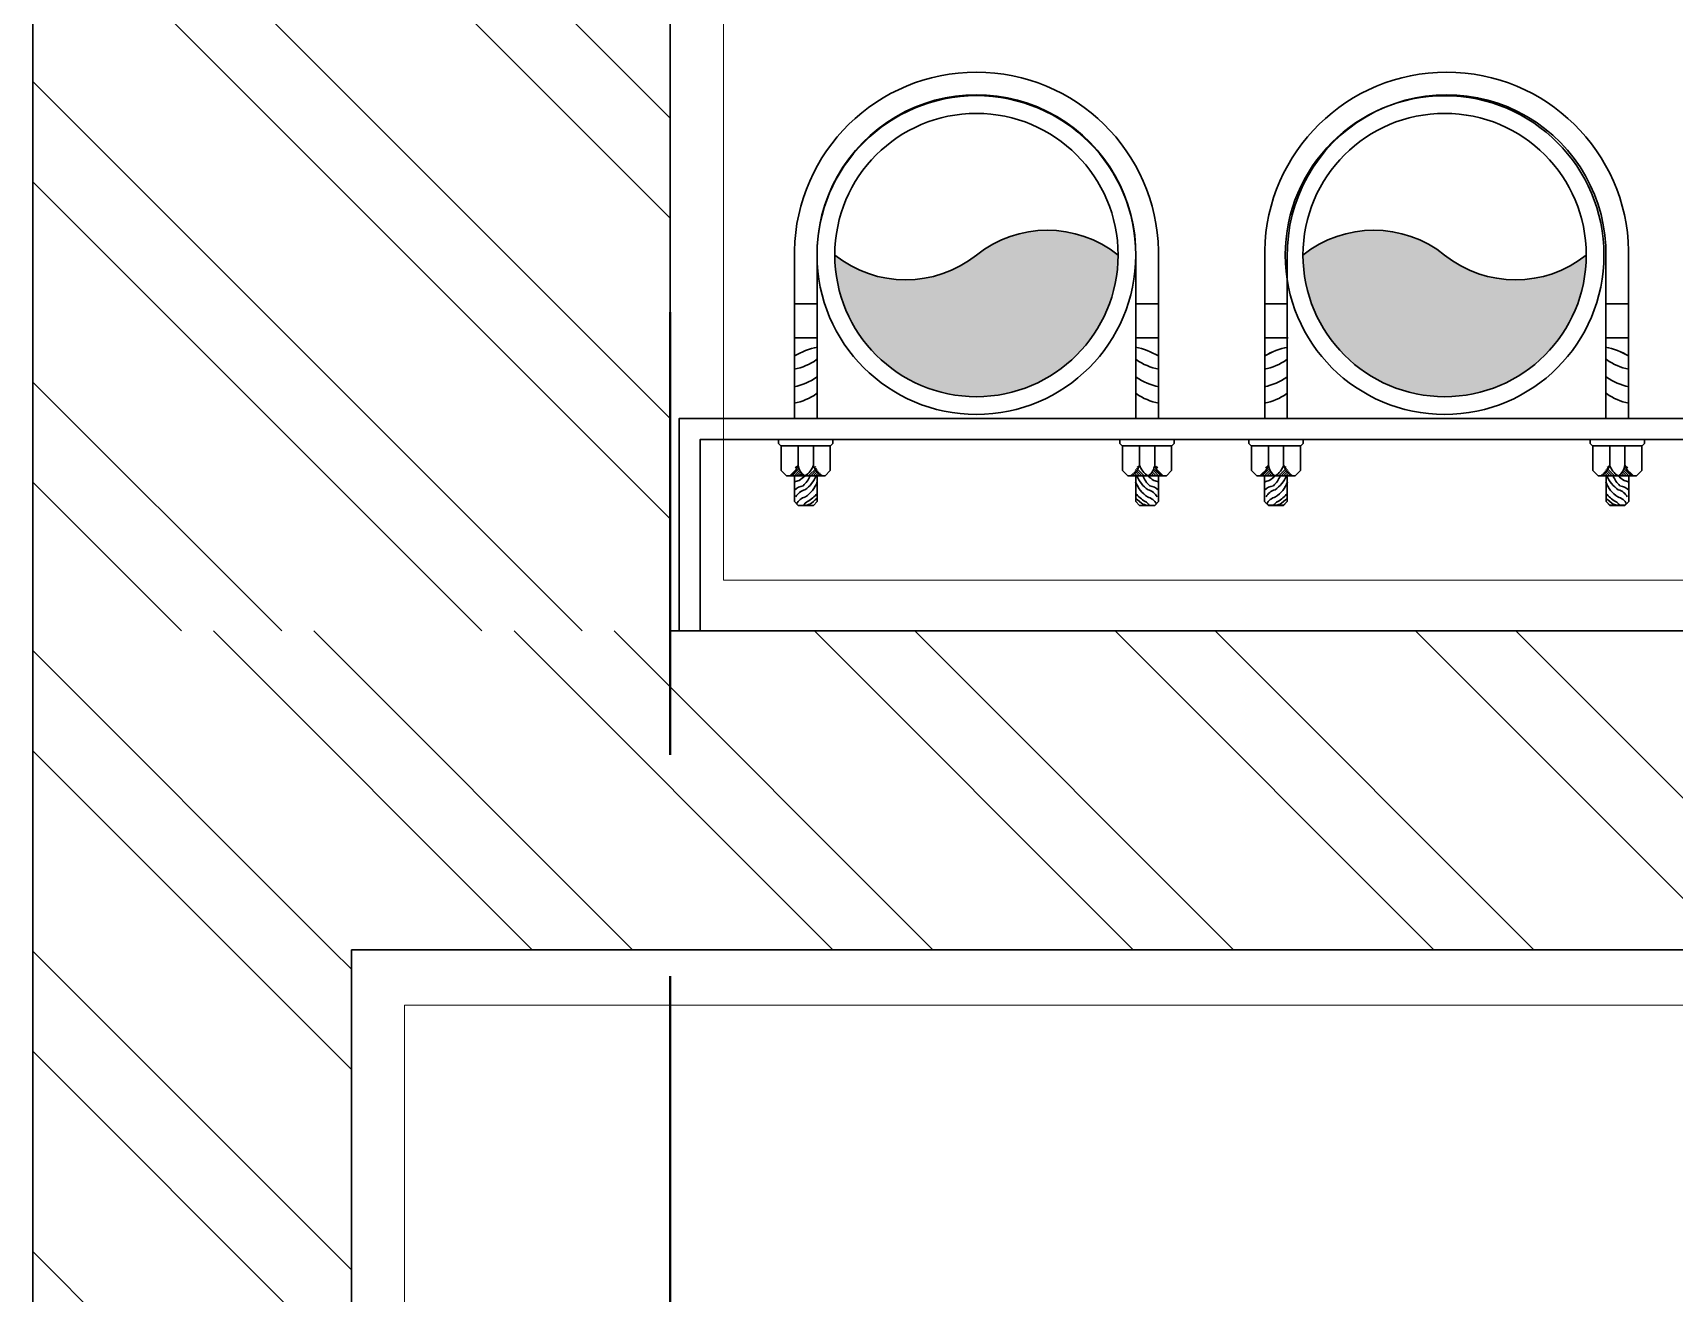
# Model space of a CAD drawing. Header units: inches. Extents: x -189347 to -188565, y -48525 to -47011.
# Drawn here: x -188977.7 to -188954.52, y -47135.72 to -47117.92 of the extents above; entities that cross this region are included whole.
import ezdxf

# ---------------------------------------------------------------- set-up
doc = ezdxf.new("R2010")
doc.units = ezdxf.units.IN
doc.header["$LTSCALE"] = 25
doc.header["$MEASUREMENT"] = 0
doc.linetypes.add('DASHED2', pattern=[0.375, 0.25, -0.125])
doc.layers.get('0').update_dxf_attribs({"lineweight": 0})
for name, color, linetype, lineweight in [('CWS', 180, 'Continuous', 18), ('PLASTER LINE', 1, 'Continuous', 5), ('PP--BEAM', 104, 'DASHED2', 40), ('PP-TOILET 1', 5, 'Continuous', 9), ('PP-WALL', 7, 'Continuous', 30), ('sechatch', 8, 'Continuous', 0), ('SH - ANGLE SUPPORT', 7, 'Continuous', 30), ('SH- SWP', 1, 'Continuous', 15)]:
    doc.layers.add(name, color=color, linetype=linetype, lineweight=lineweight)
doc.layers.add('SH- WWP', color=92, linetype='Continuous')
pattern_1 = [(315, (1408.373703062563, -2979.542852115163), (2.121320343559643, 2.121320343559641), []), (315, (1408.373703062563, -2980.95706567516), (2.121320343559643, 2.121320343559641), [])]

# ---------------------------------------------------------------- blocks, each defined once
blk = doc.blocks.new('*X11')
at = {"color": 0}
for p, q in [((113.6040440224238, 341.4692042597887), (113.7240518539459, 341.5892120913109)), ((113.7279130090329, 341.4162965511011), (114.3176786467903, 342.0060621888587)), ((113.8423566890578, 341.3539635358294), (114.318169125598, 341.8297759723697)), ((113.9481308900426, 341.2829610415177), (114.3186596044057, 341.6534897558808)), ((114.0456951115147, 341.2037485676931), (114.3191500832134, 341.4772035393918)), ((114.1352787081868, 341.1165554690687), (114.3196405620211, 341.3009173229029)), ((114.2169109186877, 341.0214109842728), (114.3201310408288, 341.1246311064139)), ((114.2904245531791, 340.9181479234677), (114.3206215196365, 340.948344889925))]:
    blk.add_line(p, q, dxfattribs=at)
blk = doc.blocks.new('swp')
at = {"layer": 'SH- SWP', "lineweight": 30}
h = blk.add_hatch(color=256, dxfattribs=at)
edge = h.paths.add_edge_path()
edge.add_ellipse((-188958.7646456869, -47122.30971005782), major_axis=(-1.131884257421873, -1.131884257421873), ratio=1, start_angle=186.3386170526238, end_angle=263.6613829461683)
edge.add_ellipse((-188957.7646456869, -47121.05978048204), major_axis=(1.414213562374951, -1.414213562374951), ratio=0.9999999999973742, start_angle=225.0000000015491, end_angle=405.0000000000753)
edge.add_ellipse((-188956.7646456869, -47119.80985090627), major_axis=(1.131884257421873, -1.131884257421873), ratio=1, start_angle=276.33861705314143, end_angle=353.66138294634084, ccw=False)
at = {"layer": 'SH - ANGLE SUPPORT'}
for p, q in [((-188960.3058235438, -47121.00095880224, -967.949206592016), (-188960.3058235437, -47123.36738671019, -967.949206592016)), ((-188960.3058235438, -47121.0010204016, -967.949206592016), (-188960.3058235438, -47123.36744830947, -967.949206592016)), ((-188959.9858235438, -47121.07673971012, -967.949206592016), (-188959.9858235438, -47123.36738671019, -967.949206592016)), ((-188959.9858235438, -47121.07680130948, -967.949206592016), (-188959.9858235438, -47123.36744830947, -967.949206592016)), ((-188955.4865579054, -47121.07673971012, -967.949206592016), (-188955.4865579054, -47123.36738671019, -967.949206592016)), ((-188955.4865579054, -47121.07680130948, -967.949206592016), (-188955.4865579054, -47123.36744830947, -967.949206592016)), ((-188955.1665579054, -47121.00095880224, -967.949206592016), (-188955.1665579055, -47123.36738671019, -967.949206592016)), ((-188955.1665579055, -47121.0010204016, -967.949206592016), (-188955.1665579055, -47123.36744830947, -967.949206592016)), ((-188960.3058235437, -47121.74960115671, -967.949206592016), (-188959.9858235438, -47121.74960115671, -967.949206592016)), ((-188960.3058235438, -47121.74960115671, -967.949206592016), (-188959.9858235438, -47121.74960115671, -967.949206592016)), ((-188960.3058235437, -47121.74966275608, -967.949206592016), (-188959.9858235438, -47121.74966275608, -967.949206592016)), ((-188960.3058235438, -47121.74966275608, -967.949206592016), (-188959.9858235438, -47121.74966275608, -967.949206592016)), ((-188955.1665579054, -47121.74960115671, -967.949206592016), (-188955.4865579054, -47121.74960115671, -967.949206592016)), ((-188955.1665579055, -47121.74966275608, -967.949206592016), (-188955.4865579054, -47121.74966275608, -967.949206592016)), ((-188959.976205301, -47122.23073078232, -967.949206592016), (-188960.296205301, -47122.23073078232, -967.949206592016)), ((-188959.976205301, -47122.23073078232, -967.949206592016), (-188960.296205301, -47122.23073078232, -967.949206592016)), ((-188959.976205301, -47122.23079238177, -967.949206592016), (-188960.296205301, -47122.23079238177, -967.949206592016)), ((-188959.9762053011, -47122.23079238177, -967.949206592016), (-188960.296205301, -47122.23079238177, -967.949206592016)), ((-188955.4961761482, -47122.23073078232, -967.949206592016), (-188955.1761761482, -47122.23073078232, -967.949206592016)), ((-188955.4961761482, -47122.23079238177, -967.949206592016), (-188955.1761761482, -47122.23079238177, -967.949206592016)), ((-188960.5294881825, -47123.66232684883, -967.949206592016), (-188960.5294881825, -47123.7227676136, -967.949206592016)), ((-188960.5294881824, -47123.6623884482, -967.949206592016), (-188960.5294881824, -47123.72282921299, -967.949206592016)), ((-188959.762158905, -47123.66232684883, -967.949206592016), (-188959.762158905, -47123.72276761371, -967.949206592016)), ((-188959.7621589051, -47123.6623884482, -967.949206592016), (-188959.7621589051, -47123.72282921299, -967.949206592016)), ((-188955.7099927123, -47123.66232684883, -967.949206592016), (-188955.7099927123, -47123.72276761371, -967.949206592016)), ((-188955.7099927124, -47123.6623884482, -967.949206592016), (-188955.7099927124, -47123.72282921299, -967.949206592016)), ((-188954.942663435, -47123.66232684883, -967.949206592016), (-188954.942663435, -47123.7227676136, -967.949206592016)), ((-188954.942663435, -47123.6623884482, -967.949206592016), (-188954.942663435, -47123.72282921299, -967.949206592016)), ((-188960.5294881825, -47123.7227676136, -967.949206592016), (-188960.4968016273, -47123.75545416883, -967.949206592016)), ((-188960.5294881824, -47123.72282921299, -967.949206592016), (-188960.4968016273, -47123.75551576819, -967.949206592016)), ((-188959.7948454601, -47123.75545416883, -967.949206592016), (-188960.4968016273, -47123.75545416883, -967.949206592016)), ((-188959.7948454602, -47123.75551576819, -967.949206592016), (-188960.4968016273, -47123.75551576819, -967.949206592016)), ((-188960.4922372544, -47123.76033668322, -967.949206592016), (-188960.4922372544, -47124.10285181814, -967.949206592016)), ((-188960.4922372545, -47123.76039828261, -967.949206592016), (-188960.4922372545, -47124.10291341748, -967.949206592016)), ((-188960.2536083502, -47123.75545416883, -967.949206592016), (-188960.2536083502, -47124.02564460531, -967.949206592016)), ((-188960.2536083502, -47123.75551576819, -967.949206592016), (-188960.2536083502, -47124.0257062047, -967.949206592016)), ((-188960.0383574193, -47124.02622438822, -967.949206592016), (-188960.0383574193, -47123.75545416883, -967.949206592016)), ((-188960.0383574193, -47124.02628598761, -967.949206592016), (-188960.0383574193, -47123.75551576819, -967.949206592016)), ((-188959.762158905, -47123.72276761371, -967.949206592016), (-188959.7997279746, -47123.76033668322, -967.949206592016)), ((-188959.7621589051, -47123.72282921299, -967.949206592016), (-188959.7997279746, -47123.76039828261, -967.949206592016)), ((-188959.7997279746, -47123.76033668322, -967.949206592016), (-188959.7997279746, -47124.10285181814, -967.949206592016)), ((-188959.7997279746, -47123.76039828261, -967.949206592016), (-188959.7997279746, -47124.10291341748, -967.949206592016)), ((-188955.7099927123, -47123.72276761371, -967.949206592016), (-188955.6724236428, -47123.76033668322, -967.949206592016)), ((-188955.7099927124, -47123.72282921299, -967.949206592016), (-188955.6724236429, -47123.76039828261, -967.949206592016)), ((-188955.6773061572, -47123.75545416883, -967.949206592016), (-188954.9753499901, -47123.75545416883, -967.949206592016)), ((-188955.6773061573, -47123.75551576819, -967.949206592016), (-188954.9753499901, -47123.75551576819, -967.949206592016)), ((-188955.6724236428, -47123.76033668322, -967.949206592016), (-188955.6724236428, -47124.10285181814, -967.949206592016)), ((-188955.6724236429, -47123.76039828261, -967.949206592016), (-188955.6724236429, -47124.10291341748, -967.949206592016)), ((-188955.4337941982, -47124.02622438822, -967.949206592016), (-188955.4337941982, -47123.75545416883, -967.949206592016)), ((-188955.4337941981, -47124.02628598761, -967.949206592016), (-188955.4337941981, -47123.75551576819, -967.949206592016)), ((-188955.2185432673, -47123.75545416883, -967.949206592016), (-188955.2185432673, -47124.02564460531, -967.949206592016)), ((-188955.2185432672, -47123.75551576819, -967.949206592016), (-188955.2185432672, -47124.0257062047, -967.949206592016)), ((-188954.9799143629, -47123.76033668322, -967.949206592016), (-188954.9799143629, -47124.10285181814, -967.949206592016)), ((-188954.979914363, -47123.76039828261, -967.949206592016), (-188954.979914363, -47124.10291341748, -967.949206592016)), ((-188954.942663435, -47123.7227676136, -967.949206592016), (-188954.9753499901, -47123.75545416883, -967.949206592016)), ((-188954.942663435, -47123.72282921299, -967.949206592016), (-188954.9753499901, -47123.75551576819, -967.949206592016)), ((-188960.4922372544, -47124.10285181814, -967.949206592016), (-188960.4177353984, -47124.17735367411, -967.949206592016)), ((-188960.4922372545, -47124.10291341748, -967.949206592016), (-188960.4177353985, -47124.1774152735, -967.949206592016)), ((-188959.8742298306, -47124.17735367411, -967.949206592016), (-188960.4177353984, -47124.17735367411, -967.949206592016)), ((-188959.8742298306, -47124.1774152735, -967.949206592016), (-188960.4177353985, -47124.1774152735, -967.949206592016)), ((-188960.3059826144, -47124.54101303493, -967.949206592016), (-188960.3059826144, -47124.17735367411, -967.949206592016)), ((-188960.3059826145, -47124.54107463427, -967.949206592016), (-188960.3059826145, -47124.1774152735, -967.949206592016)), ((-188959.9859826145, -47124.54097724173, -967.949206592016), (-188959.9859826145, -47124.17735367411, -967.949206592016)), ((-188959.9859826145, -47124.54103884101, -967.949206592016), (-188959.9859826145, -47124.1774152735, -967.949206592016)), ((-188959.7997279746, -47124.10285181814, -967.949206592016), (-188959.8742298306, -47124.17735367411, -967.949206592016)), ((-188959.7997279746, -47124.10291341748, -967.949206592016), (-188959.8742298306, -47124.1774152735, -967.949206592016)), ((-188955.6724236428, -47124.10285181814, -967.949206592016), (-188955.5979217868, -47124.17735367411, -967.949206592016)), ((-188955.6724236429, -47124.10291341748, -967.949206592016), (-188955.5979217868, -47124.1774152735, -967.949206592016)), ((-188955.5979217868, -47124.17735367411, -967.949206592016), (-188955.0544162189, -47124.17735367411, -967.949206592016)), ((-188955.5979217868, -47124.1774152735, -967.949206592016), (-188955.054416219, -47124.1774152735, -967.949206592016)), ((-188955.4861690029, -47124.54097724173, -967.949206592016), (-188955.4861690029, -47124.17735367411, -967.949206592016)), ((-188955.4861690029, -47124.54103884101, -967.949206592016), (-188955.4861690029, -47124.1774152735, -967.949206592016)), ((-188955.1661690029, -47124.54101303493, -967.949206592016), (-188955.1661690029, -47124.17735367411, -967.949206592016)), ((-188955.166169003, -47124.54107463427, -967.949206592016), (-188955.166169003, -47124.1774152735, -967.949206592016)), ((-188954.9799143629, -47124.10285181814, -967.949206592016), (-188955.0544162189, -47124.17735367411, -967.949206592016)), ((-188954.979914363, -47124.10291341748, -967.949206592016), (-188955.054416219, -47124.1774152735, -967.949206592016)), ((-188960.3060184077, -47124.54097724173, -967.949206592016), (-188960.2533956004, -47124.59360004903, -967.949206592016)), ((-188960.3060184077, -47124.54103884101, -967.949206592016), (-188960.2533956004, -47124.5936616484, -967.949206592016)), ((-188960.0386054218, -47124.59360004903, -967.949206592016), (-188960.2533956004, -47124.59360004903, -967.949206592016)), ((-188960.0386054219, -47124.5936616484, -967.949206592016), (-188960.2533956004, -47124.5936616484, -967.949206592016)), ((-188959.9859826145, -47124.54097724173, -967.949206592016), (-188960.0386054218, -47124.59360004903, -967.949206592016)), ((-188959.9859826145, -47124.54103884101, -967.949206592016), (-188960.0386054219, -47124.5936616484, -967.949206592016)), ((-188955.4861690029, -47124.54097724173, -967.949206592016), (-188955.4335461955, -47124.59360004903, -967.949206592016)), ((-188955.4861690029, -47124.54103884101, -967.949206592016), (-188955.4335461956, -47124.5936616484, -967.949206592016)), ((-188955.4335461955, -47124.59360004903, -967.949206592016), (-188955.218756017, -47124.59360004903, -967.949206592016)), ((-188955.4335461956, -47124.5936616484, -967.949206592016), (-188955.218756017, -47124.5936616484, -967.949206592016)), ((-188955.1661332096, -47124.54097724173, -967.949206592016), (-188955.218756017, -47124.59360004903, -967.949206592016)), ((-188955.1661332097, -47124.54103884101, -967.949206592016), (-188955.218756017, -47124.5936616484, -967.949206592016))]:
    blk.add_line(p, q, dxfattribs=at)
at = {"layer": 'SH - ANGLE SUPPORT', "lineweight": 30, "ltscale": 30}
for centre, radius, start, end in [((-188957.7361907245, -47121.04743988672, -967.949206592016), 2.570053173803593, 1.03628795968503, 178.963712040315), ((-188957.7361907246, -47121.0475014862, -967.949206592016), 2.570053173803593, 1.03628795969257, 178.9637120403074), ((-188957.7361907246, -47121.04738671312, -967.949206592016), 2.249999999973499, 359.1086964157475, 181.0351236707968), ((-188957.7361907247, -47121.04744831249, -967.949206592016), 2.249999999973499, 359.1086964157669, 181.0351236707817)]:
    blk.add_arc(centre, radius, start, end, dxfattribs=at)
at = {"layer": 'SH - ANGLE SUPPORT', "extrusion": (0, 0, -1)}
for centre, major_axis, ratio, start_param, end_param in [((-188960.4468390251, -47121.90446554011, -967.949206592016), (0.5499938548614107, -0.5499938548614107), 0.9999999996759106, 0.1632660788633934, 0.6092701062629294), ((-188960.4468390251, -47121.90446554011, -967.949206592016), (0.5499938548614107, -0.5499938548614107), 0.9999999996759106, 0.1632660788633934, 0.6092701062629294), ((-188960.4468390251, -47121.90452713938, -967.949206592016), (0.5499938548614107, -0.5499938548614107), 0.9999999996759106, 0.1632660789033545, 0.609270106295049), ((-188960.4468390252, -47121.90452713938, -967.949206592016), (0.5499938548614107, -0.5499938548614107), 0.9999999996759106, 0.1632660789433156, 0.6092701063457124), ((-188959.7660234053, -47123.39463167352, -967.949206592016), (0.7483036439644577, -0.7483036439644576), 0.9999999996438159, 3.391710507990375, 3.7229632479952), ((-188959.7660234054, -47123.39463167352, -967.949206592016), (0.7483036439644577, -0.7483036439644576), 0.9999999996438159, 3.391710507990375, 3.7229632479952), ((-188959.7660234053, -47123.3946932728, -967.949206592016), (0.7483036439644577, -0.7483036439644576), 0.9999999996438159, 3.391710508013618, 3.722963248063821), ((-188959.7660234054, -47123.3946932728, -967.949206592016), (0.7483036439644577, -0.7483036439644576), 0.9999999996438159, 3.391710508013618, 3.722963248025734), ((-188959.4377640972, -47123.31156215211, -967.949206592016), (0.6743739490639936, -0.6743739490639933), 0.9999995311078936, 3.304858807617673, 3.314800786566108), ((-188959.4377640974, -47123.31156215211, -967.949206592016), (0.6743739490639936, -0.6743739490639933), 0.9999995311078936, 3.304858807620154, 3.314800786596168), ((-188959.4377640973, -47123.31162375151, -967.949206592016), (0.6743739490639936, -0.6743739490639933), 0.9999995311078936, 3.304858807740596, 3.314800786694237), ((-188959.4377640973, -47123.31162375151, -967.949206592016), (0.6743739490639936, -0.6743739490639933), 0.9999995311078936, 3.304858807740596, 3.314800786694237), ((-188960.4468390251, -47122.15260376839, -967.949206592016), (0.5499938548614107, -0.5499938548614107), 0.9999999996759106, 0.1632660788633934, 0.6092701062629294), ((-188960.4468390251, -47122.15260376839, -967.949206592016), (0.5499938548614107, -0.5499938548614107), 0.9999999996759106, 0.1632660788633934, 0.6092701062629294), ((-188960.4468390251, -47122.15266536779, -967.949206592016), (0.5499938548614107, -0.5499938548614107), 0.9999999996759106, 0.1632660789003135, 0.6092701062843424), ((-188960.4468390252, -47122.15266536779, -967.949206592016), (0.5499938548614107, -0.5499938548614107), 0.9999999996759106, 0.1632660789003135, 0.6092701063150274), ((-188959.4377640972, -47123.55970038052, -967.949206592016), (0.6743742929851421, 0.6743742929851421), 0.9999995182274332, 4.875654981974916, 4.885596952011176), ((-188959.4377640974, -47123.55970038052, -967.949206592016), (0.6743742929851421, 0.6743742929851421), 0.9999995182274332, 4.875654981944805, 4.885596952079185), ((-188959.4377640973, -47123.55976197991, -967.949206592016), (0.6743742929851421, 0.6743742929851421), 0.9999995182274332, 4.875654981974916, 4.885596952011176), ((-188959.4377640973, -47123.55976197991, -967.949206592016), (0.6743742929851421, 0.6743742929851421), 0.9999995182274332, 4.875654981974916, 4.885596952011176), ((-188960.4468390251, -47122.38419913602, -967.949206592016), (0.5499938549968599, 0.5499938549968602), 0.9999999998192924, 1.734062405639007, 2.180066432908677), ((-188960.4468390251, -47122.38419913602, -967.949206592016), (0.5499938549968599, 0.5499938549968602), 0.9999999998192924, 1.734062405639007, 2.180066432908677), ((-188960.4468390251, -47122.3842607353, -967.949206592016), (0.5499938549968599, 0.5499938549968602), 0.9999999998192924, 1.734062405678968, 2.180066432825894), ((-188960.4468390252, -47122.3842607353, -967.949206592016), (0.5499938549968599, 0.5499938549968602), 0.9999999998192924, 1.734062405562126, 2.180066432764524), ((-188959.4377640972, -47123.79129574812, -967.949206592016), (0.6743742929851421, 0.6743742929851421), 0.9999995182274332, 4.875654981979875, 4.885596952016435), ((-188959.4377640974, -47123.79129574812, -967.949206592016), (0.6743742929851421, 0.6743742929851421), 0.9999995182274332, 4.875654981949765, 4.885596952081814), ((-188959.4377640973, -47123.79135734739, -967.949206592016), (0.6743742929851421, 0.6743742929851421), 0.9999995182274332, 4.875654981977395, 4.885596952041236), ((-188959.4377640973, -47123.79135734739, -967.949206592016), (0.6743742929851421, 0.6743742929851421), 0.9999995182274332, 4.875654981977395, 4.885596952041236), ((-188955.6831107505, -47123.95348806673, -967.949206592016), (0.1836427452739943, 0.1836427452739944), 0.9999999999368012, 1.061026314357026, 1.819612572189451), ((-188955.6831107505, -47123.95354966607, -967.949206592016), (0.1836427452739943, 0.1836427452739944), 0.9999999999368012, 1.061026314497972, 1.819612572325659), ((-188955.0590031926, -47124.00436458082, -967.949206592016), (0.3174102309503291, 0.3174102309503292), 0.9999999999057578, 2.957247137306495, 3.531377346248949), ((-188955.0590031927, -47124.00442618018, -967.949206592016), (0.3174102309503291, 0.3174102309503292), 0.9999999999057578, 2.957247137262742, 3.531377346129004), ((-188955.1832964342, -47123.95348806673, -967.949206592016), (0.1836427452988981, -0.1836427452988981), 0.9999999997967158, 1.317026384605051, 2.080566339216231), ((-188955.1832964343, -47123.95354966607, -967.949206592016), (0.1836427452988981, -0.1836427452988981), 0.9999999997967158, 1.317026384605051, 2.080566339319822), ((-188955.0571576472, -47124.04943386192, -967.949206592016), (0.2498462547944095, 0.2498462547944096), 0.9999999997529783, 3.071035399996657, 3.556541279240993), ((-188955.0571576472, -47124.04949546128, -967.949206592016), (0.2498462547944095, 0.2498462547944096), 0.9999999997529783, 3.071035399996657, 3.556541279278682), ((-188954.9661365103, -47123.80572951943, -967.949206592016), (0.3609602734330845, -0.3609602734330845), 0.9999999985248337, 1.329768372036687, 1.540798847705387), ((-188954.9661365104, -47123.80579111876, -967.949206592016), (0.3609602734330845, -0.3609602734330845), 0.9999999985248337, 1.329768372147417, 1.540798847878059), ((-188955.4397761233, -47123.99591065981, -967.949206592016), (0.1574100662167231, -0.1574100662167231), 0.9999999999492625, -0.6581166820825466, 0.1674448601498328), ((-188955.4397761233, -47123.9959722592, -967.949206592016), (0.1574100662167231, -0.1574100662167231), 0.9999999999492625, -0.658116682002583, 0.1674448601280432), ((-188954.9690582983, -47123.95348806673, -967.949206592016), (0.1836427452739944, -0.1836427452739943), 0.9999999999368008, 1.321980081508954, 2.080566339232767), ((-188954.9690582983, -47123.95354966607, -967.949206592016), (0.1836427452739944, -0.1836427452739943), 0.9999999999368008, 1.32198008156326, 2.080566339221213), ((-188955.0657817707, -47124.10154468252, -967.949206592016), (0.32020012842279, 0.3202001284227902), 0.9999999999894763, 2.954778906577122, 3.562597790696368), ((-188955.0657817708, -47124.10160628197, -967.949206592016), (0.32020012842279, 0.3202001284227902), 0.9999999999894763, 2.954778906683788, 3.562597790614507), ((-188955.3562999291, -47124.55963857102, -967.949206592016), (0.1344147606365146, 0.1344147606365146), 0.999999999943205, 5.728383428916015, 6.607487426836458), ((-188955.3562999291, -47124.55970017039, -967.949206592016), (0.1344147606365146, 0.1344147606365146), 0.999999999943205, 5.728383428494432, 6.607487426424862), ((-188955.334566092, -47124.55313844312, -967.949206592016), (0.1705916076887823, 0.1705916076887825), 0.9999999996600238, 5.688778807093536, 6.270402491376283), ((-188955.334566092, -47124.55320004249, -967.949206592016), (0.1705916076887823, 0.1705916076887825), 0.9999999996600238, 5.688778807161095, 6.270402491436597), ((-188955.276298653, -47124.47928326431, -967.949206592016), (0.1705916076496874, 0.1705916076496874), 0.999999999760294, 5.688778807222417, 5.971833700054205), ((-188955.2762986531, -47124.47934486371, -967.949206592016), (0.1705916076496874, 0.1705916076496874), 0.999999999760294, 5.6887788070725, 5.971833700054205), ((-188955.0884292144, -47124.105037228, -967.949206592016), (0.3609602731301515, -0.3609602731301514), 0.9999999993591624, 1.329768371843753, 1.678717008358492), ((-188955.0884292145, -47124.10509882739, -967.949206592016), (0.3609602731301515, -0.3609602731301514), 0.9999999993591624, 1.329768371843753, 1.678717008352351), ((-188955.1117361235, -47124.14390854482, -967.949206592016), (0.3609602733034912, -0.3609602733034912), 0.9999999989039782, 1.329768372031848, 1.608853964562355), ((-188955.1117361235, -47124.14397014421, -967.949206592016), (0.3609602733034912, -0.3609602733034912), 0.9999999989039782, 1.329768371962874, 1.608853964476897), ((-188955.4218982662, -47124.81746228973, -967.949206592016), (0.1705916081115296, -0.1705916081115296), 0.999999998305713, 4.117982481218434, 4.309006795710234), ((-188955.4218982663, -47124.8175238891, -967.949206592016), (0.1705916081115296, -0.1705916081115296), 0.999999998305713, 4.117982481368351, 4.309006795654756), ((-188955.3867217635, -47124.63547481725, -967.949206592016), (0.0704988428573968, 0.0704988428573968), 0.9999999987001688, 5.84502344743771, 6.635131608004279), ((-188955.3867217635, -47124.6355364167, -967.949206592016), (0.0704988428573968, 0.0704988428573968), 0.9999999987001688, 5.845023447561561, 6.635131607903649), ((-188955.364410119, -47124.66127218533, -967.949206592016), (0.1348098848379323, -0.1348098848379323), 0.9999999999832394, 4.157022774644297, 5.034816392460339), ((-188955.364410119, -47124.66133378472, -967.949206592016), (0.1348098848379323, -0.1348098848379323), 0.9999999999832394, 4.15702277477401, 5.034816392605128)]:
    blk.add_ellipse(centre, major_axis=major_axis, ratio=ratio, start_param=start_param, end_param=end_param, dxfattribs=at)
at = {"layer": 'SH - ANGLE SUPPORT'}
for centre, major_axis, ratio, start_param, end_param in [((-188955.7063580438, -47123.39463167352, -967.949206592016), (-0.7483036439644577, -0.7483036439644576), 0.9999999996438159, 3.391710508000295, 3.722963248052329), ((-188955.7063580439, -47123.3946932728, -967.949206592016), (-0.7483036439644577, -0.7483036439644576), 0.9999999996438159, 3.391710507986972, 3.722963248002751), ((-188956.0346173519, -47123.31156215211, -967.949206592016), (-0.6743739490639936, -0.6743739490639933), 0.9999995311078936, 3.3048588076678, 3.314800786634117), ((-188956.0346173519, -47123.31162375151, -967.949206592016), (-0.6743739490639936, -0.6743739490639933), 0.9999995311078936, 3.304858807697911, 3.314800786649147), ((-188955.0255424241, -47121.90446554011, -967.949206592016), (-0.5499938548614107, -0.5499938548614107), 0.9999999996759106, 0.1632660788603524, 0.609270106273636), ((-188955.0255424241, -47121.90452713938, -967.949206592016), (-0.5499938548614107, -0.5499938548614107), 0.9999999996759106, 0.1632660789218146, 0.609270106282908), ((-188956.0346173519, -47123.55970038052, -967.949206592016), (-0.6743742929851421, 0.6743742929851421), 0.9999995182274332, 4.87565498195986, 4.885596952011176), ((-188956.0346173519, -47123.55976197991, -967.949206592016), (-0.6743742929851421, 0.6743742929851421), 0.9999995182274332, 4.87565498195986, 4.885596952011176), ((-188955.0255424241, -47122.15260376839, -967.949206592016), (-0.5499938548614107, -0.5499938548614107), 0.9999999996759106, 0.1632660789094365, 0.609270106295049), ((-188955.0255424241, -47122.15266536779, -967.949206592016), (-0.5499938548614107, -0.5499938548614107), 0.9999999996759106, 0.1632660788911906, 0.6092701062001249), ((-188956.0346173519, -47123.79129574812, -967.949206592016), (-0.6743742929851421, 0.6743742929851421), 0.9999995182274332, 4.87565498196482, 4.885596952001405), ((-188956.0346173519, -47123.79135734739, -967.949206592016), (-0.6743742929851421, 0.6743742929851421), 0.9999995182274332, 4.875654981979875, 4.885596952016435), ((-188955.0255424241, -47122.38419913602, -967.949206592016), (-0.5499938549968599, 0.5499938549968602), 0.9999999998192924, 1.734062405635966, 2.180066432877992), ((-188955.0255424241, -47122.3842607353, -967.949206592016), (-0.5499938549968599, 0.5499938549968602), 0.9999999998192924, 1.734062405586668, 2.180066432779867), ((-188960.503093319, -47123.95348806673, -967.949206592016), (-0.1836427452739944, -0.1836427452739943), 0.9999999999368008, 1.321980081481358, 2.080566339232767), ((-188960.5030933191, -47123.95354966607, -967.949206592016), (-0.1836427452739944, -0.1836427452739943), 0.9999999999368008, 1.321980081508954, 2.080566339373712), ((-188960.0323754941, -47123.99591065981, -967.949206592016), (-0.1574100662167231, -0.1574100662167231), 0.9999999999492625, -0.6581166820425643, 0.1674448601280432), ((-188960.0323754941, -47123.9959722592, -967.949206592016), (-0.1574100662167231, -0.1574100662167231), 0.9999999999492625, -0.6581166818591688, 0.1674448604076515), ((-188960.506015107, -47123.80572951943, -967.949206592016), (-0.3609602734330845, -0.3609602734330845), 0.9999999985248337, 1.329768372036687, 1.540798847705387), ((-188960.5060151071, -47123.80579111876, -967.949206592016), (-0.3609602734330845, -0.3609602734330845), 0.9999999985248337, 1.329768372147417, 1.540798847760664), ((-188960.4149939702, -47124.04943386192, -967.949206592016), (-0.2498462547944095, 0.2498462547944096), 0.9999999997529783, 3.07103540007882, 3.556541279311888), ((-188960.4149939702, -47124.04949546128, -967.949206592016), (-0.2498462547944095, 0.2498462547944096), 0.9999999997529783, 3.071035400075917, 3.556541279295285), ((-188960.4131484249, -47124.00436458082, -967.949206592016), (-0.3174102309503291, 0.3174102309503292), 0.9999999999057578, 2.957247137408043, 3.531377346261267), ((-188960.4131484248, -47124.00442618018, -967.949206592016), (-0.3174102309503291, 0.3174102309503292), 0.9999999999057578, 2.957247137274627, 3.531377346261267), ((-188960.2888551831, -47123.95348806673, -967.949206592016), (-0.1836427452988981, -0.1836427452988981), 0.9999999997967158, 1.317026384374037, 2.0805663391731), ((-188960.2888551832, -47123.95354966607, -967.949206592016), (-0.1836427452988981, -0.1836427452988981), 0.9999999997967158, 1.317026384605051, 2.080566339243572), ((-188959.7890408669, -47123.95348806673, -967.949206592016), (-0.1836427452739943, 0.1836427452739944), 0.9999999999368012, 1.06102631441171, 1.819612572189451), ((-188959.7890408669, -47123.95354966607, -967.949206592016), (-0.1836427452739943, 0.1836427452739944), 0.9999999999368012, 1.061026314552656, 1.819612572298063), ((-188960.1958529643, -47124.47928326431, -967.949206592016), (-0.1705916076496874, 0.1705916076496874), 0.999999999760294, 5.688778807473671, 5.971833700054205), ((-188960.1958529644, -47124.47934486371, -967.949206592016), (-0.1705916076496874, 0.1705916076496874), 0.999999999760294, 5.688778807373726, 5.971833700054205), ((-188960.1375855254, -47124.55313844312, -967.949206592016), (-0.1705916076887824, 0.1705916076887824), 0.9999999996600238, 5.68877880722726, 6.270402491618308), ((-188960.1375855254, -47124.55320004249, -967.949206592016), (-0.1705916076887824, 0.1705916076887824), 0.9999999996600238, 5.688778807161095, 6.270402491376283), ((-188960.1158516883, -47124.55963857102, -967.949206592016), (-0.1344147606365146, 0.1344147606365146), 0.999999999943205, 5.728383428640154, 6.607487426642547), ((-188960.1158516883, -47124.55970017039, -967.949206592016), (-0.1344147606365146, 0.1344147606365146), 0.999999999943205, 5.72838342915155, 6.607487426812064), ((-188960.4063698466, -47124.10154468252, -967.949206592016), (-0.32020012842279, 0.3202001284227902), 0.9999999999894763, 2.954778906754643, 3.562597790696368), ((-188960.4063698467, -47124.10160628197, -967.949206592016), (-0.32020012842279, 0.3202001284227902), 0.9999999999894763, 2.954778906571153, 3.56259779059831), ((-188960.1077414984, -47124.66127218533, -967.949206592016), (-0.1348098848379323, -0.1348098848379323), 0.9999999999832394, 4.157022774693521, 5.034816392629314), ((-188960.1077414985, -47124.66133378472, -967.949206592016), (-0.1348098848379323, -0.1348098848379323), 0.9999999999832394, 4.15702277447434, 5.034816392484525), ((-188960.0854298538, -47124.63547481725, -967.949206592016), (-0.0704988428573968, 0.0704988428573968), 0.9999999987001688, 5.845023447367468, 6.635131607766639), ((-188960.0854298539, -47124.6355364167, -967.949206592016), (-0.0704988428573968, 0.0704988428573968), 0.9999999987001688, 5.845023447367468, 6.635131608264364), ((-188960.0502533511, -47124.81746228973, -967.949206592016), (-0.1705916081115296, -0.1705916081115296), 0.999999998305713, 4.117982481619605, 4.309006796026848), ((-188960.0502533512, -47124.8175238891, -967.949206592016), (-0.1705916081115296, -0.1705916081115296), 0.999999998305713, 4.117982481352158, 4.309006795915894), ((-188960.3837224029, -47124.105037228, -967.949206592016), (-0.3609602731301515, -0.3609602731301514), 0.9999999993591624, 1.329768371871435, 1.678717008386833), ((-188960.383722403, -47124.10509882739, -967.949206592016), (-0.3609602731301515, -0.3609602731301514), 0.9999999993591624, 1.329768371822875, 1.678717008392974), ((-188960.360415494, -47124.14390854482, -967.949206592016), (-0.3609602733034912, -0.3609602733034912), 0.9999999989039782, 1.329768372066336, 1.608853964560186), ((-188960.3604154939, -47124.14397014421, -967.949206592016), (-0.3609602733034912, -0.3609602733034912), 0.9999999989039782, 1.32976837183807, 1.608853964332298)]:
    blk.add_ellipse(centre, major_axis=major_axis, ratio=ratio, start_param=start_param, end_param=end_param, dxfattribs=at)
at = {"layer": 'SH- SWP', "lineweight": 30}
for radius in [2.25, 2]:
    blk.add_circle((-188957.7646456869, -47121.05978048204, -967.949206592016), radius, dxfattribs=at)
for centre, start, end in [((-188958.7646456869, -47122.30971005782, -967.949206592016), 51.33861705367175, 128.6613829463282), ((-188956.7646456869, -47119.80985090627, -967.949206592016), 231.3386170536718, 308.6613829463283)]:
    blk.add_arc(centre, 1.600726067880088, start, end, dxfattribs=at)
at = {"layer": 'SH - ANGLE SUPPORT', "extrusion": (0, 0, -1)}
for p, xscale, yscale, zscale, rotation in [((188896.6729534204, -47102.88456624403, 967.949206592016), 0.1862546400225255, 0.1862546400225255, -0.1862546400003328, 270), ((188896.6729534205, -47102.88462784339, 967.949206592016), 0.1862546400225255, 0.1862546400225255, -0.1862546400225255, 270), ((188896.4051932095, -47102.88514602691, 967.949206592016), 0.1862546400225255, 0.1862546400225255, -0.1862546400003328, 270), ((188896.4051932095, -47102.88520762627, 967.949206592016), 0.1862546400225255, 0.1862546400225255, -0.1862546400225255, 270), ((189019.0669584078, -47102.88514602691, 967.949206592016), -0.1862546400225255, 0.1862546399643179, -0.1862546400225255, 89.99999999999997), ((189019.0669584079, -47102.88520762627, 967.949206592016), -0.1862546400225255, 0.1862546400225255, -0.1862546400225255, 90), ((189018.7991981969, -47102.88456624403, 967.949206592016), -0.1862546400225255, 0.1862546399643179, -0.1862546400225255, 89.99999999999997), ((189018.799198197, -47102.88462784339, 967.949206592016), -0.1862546400225255, 0.1862546400225255, -0.1862546400225255, 90)]:
    blk.add_blockref('*X11', p, dxfattribs=dict(at, xscale=xscale, yscale=yscale, zscale=zscale, rotation=rotation))
blk = doc.blocks.new('wwp')
at = {"layer": 'SH- WWP', "lineweight": 30}
h = blk.add_hatch(color=256, dxfattribs=at)
edge = h.paths.add_edge_path()
edge.add_ellipse((-188963.3754563629, -47122.30950436633), major_axis=(1.131884257421873, -1.131884257421873), ratio=1, start_angle=96.33861705337148, end_angle=173.6613829472612, ccw=False)
edge.add_ellipse((-188964.3754563629, -47121.05957479056), major_axis=(-1.414213562374951, -1.414213562374951), ratio=0.9999999999973742, start_angle=-44.99999999948568, end_angle=134.9999999993352, ccw=False)
edge.add_ellipse((-188965.3754563629, -47119.80964521479), major_axis=(-1.131884257421873, -1.131884257421873), ratio=1, start_angle=6.338617053256482, end_angle=83.6613829472612)
at = {"layer": 'SH - ANGLE SUPPORT'}
for p, q in [((-188966.945100589, -47121.00102040143, -967.949206592016), (-188966.9451005889, -47123.36744830938, -967.949206592016)), ((-188966.625100589, -47121.0768013093, -967.949206592016), (-188966.625100589, -47123.36744830938, -967.949206592016)), ((-188962.1258349506, -47121.0768013093, -967.949206592016), (-188962.1258349506, -47123.36744830938, -967.949206592016)), ((-188961.8058349506, -47121.00102040143, -967.949206592016), (-188961.8058349507, -47123.36744830938, -967.949206592016)), ((-188966.9451005889, -47121.7496627559, -967.949206592016), (-188966.625100589, -47121.7496627559, -967.949206592016)), ((-188966.945100589, -47121.7496627559, -967.949206592016), (-188966.625100589, -47121.7496627559, -967.949206592016)), ((-188961.8058349506, -47121.7496627559, -967.949206592016), (-188962.1258349506, -47121.7496627559, -967.949206592016)), ((-188966.6154823462, -47122.23079238151, -967.949206592016), (-188966.9354823462, -47122.23079238151, -967.949206592016)), ((-188966.6154823462, -47122.23079238151, -967.949206592016), (-188966.9354823462, -47122.23079238151, -967.949206592016)), ((-188962.1354531934, -47122.23079238151, -967.949206592016), (-188961.8154531934, -47122.23079238151, -967.949206592016)), ((-188967.1687652276, -47123.66238844802, -967.949206592016), (-188967.1687652276, -47123.72282921278, -967.949206592016)), ((-188966.4014359502, -47123.66238844802, -967.949206592016), (-188966.4014359502, -47123.7228292129, -967.949206592016)), ((-188962.3492697575, -47123.66238844802, -967.949206592016), (-188962.3492697575, -47123.7228292129, -967.949206592016)), ((-188961.5819404802, -47123.66238844802, -967.949206592016), (-188961.5819404802, -47123.72282921278, -967.949206592016)), ((-188967.1687652276, -47123.72282921278, -967.949206592016), (-188967.1360786725, -47123.75551576802, -967.949206592016)), ((-188966.4341225053, -47123.75551576802, -967.949206592016), (-188967.1360786725, -47123.75551576802, -967.949206592016)), ((-188967.1315142996, -47123.76039828241, -967.949206592016), (-188967.1315142996, -47124.10291341733, -967.949206592016)), ((-188966.8928853954, -47123.75551576802, -967.949206592016), (-188966.8928853954, -47124.0257062045, -967.949206592016)), ((-188966.6776344645, -47124.02628598741, -967.949206592016), (-188966.6776344645, -47123.75551576802, -967.949206592016)), ((-188966.4014359502, -47123.7228292129, -967.949206592016), (-188966.4390050198, -47123.76039828241, -967.949206592016)), ((-188966.4390050198, -47123.76039828241, -967.949206592016), (-188966.4390050198, -47124.10291341733, -967.949206592016)), ((-188962.3492697575, -47123.7228292129, -967.949206592016), (-188962.311700688, -47123.76039828241, -967.949206592016)), ((-188962.3165832024, -47123.75551576802, -967.949206592016), (-188961.6146270353, -47123.75551576802, -967.949206592016)), ((-188962.311700688, -47123.76039828241, -967.949206592016), (-188962.311700688, -47124.10291341733, -967.949206592016)), ((-188962.0730712433, -47124.02628598741, -967.949206592016), (-188962.0730712433, -47123.75551576802, -967.949206592016)), ((-188961.8578203124, -47123.75551576802, -967.949206592016), (-188961.8578203124, -47124.0257062045, -967.949206592016)), ((-188961.6191914081, -47123.76039828241, -967.949206592016), (-188961.6191914081, -47124.10291341733, -967.949206592016)), ((-188961.5819404802, -47123.72282921278, -967.949206592016), (-188961.6146270353, -47123.75551576802, -967.949206592016)), ((-188967.1315142996, -47124.10291341733, -967.949206592016), (-188967.0570124436, -47124.1774152733, -967.949206592016)), ((-188966.5135068758, -47124.1774152733, -967.949206592016), (-188967.0570124436, -47124.1774152733, -967.949206592016)), ((-188966.9452596596, -47124.54107463412, -967.949206592016), (-188966.9452596596, -47124.1774152733, -967.949206592016)), ((-188966.6252596597, -47124.54103884092, -967.949206592016), (-188966.6252596597, -47124.1774152733, -967.949206592016)), ((-188966.4390050198, -47124.10291341733, -967.949206592016), (-188966.5135068758, -47124.1774152733, -967.949206592016)), ((-188962.311700688, -47124.10291341733, -967.949206592016), (-188962.237198832, -47124.1774152733, -967.949206592016)), ((-188962.237198832, -47124.1774152733, -967.949206592016), (-188961.6936932641, -47124.1774152733, -967.949206592016)), ((-188962.1254460481, -47124.54103884092, -967.949206592016), (-188962.1254460481, -47124.1774152733, -967.949206592016)), ((-188961.8054460481, -47124.54107463412, -967.949206592016), (-188961.8054460481, -47124.1774152733, -967.949206592016)), ((-188961.6191914081, -47124.10291341733, -967.949206592016), (-188961.6936932641, -47124.1774152733, -967.949206592016)), ((-188966.9452954529, -47124.54103884092, -967.949206592016), (-188966.8926726456, -47124.59366164822, -967.949206592016)), ((-188966.677882467, -47124.59366164822, -967.949206592016), (-188966.8926726456, -47124.59366164822, -967.949206592016)), ((-188966.6252596597, -47124.54103884092, -967.949206592016), (-188966.677882467, -47124.59366164822, -967.949206592016)), ((-188962.1254460481, -47124.54103884092, -967.949206592016), (-188962.0728232407, -47124.59366164822, -967.949206592016)), ((-188962.0728232407, -47124.59366164822, -967.949206592016), (-188961.8580330622, -47124.59366164822, -967.949206592016)), ((-188961.8054102548, -47124.54103884092, -967.949206592016), (-188961.8580330622, -47124.59366164822, -967.949206592016))]:
    blk.add_line(p, q, dxfattribs=at)
at = {"layer": 'SH - ANGLE SUPPORT', "lineweight": 30, "ltscale": 30}
for centre, radius, start, end in [((-188964.3754677697, -47121.04750148591, -967.949206592016), 2.570053173803593, 1.03628795968503, 178.963712040315), ((-188964.3754677698, -47121.04744831231, -967.949206592016), 2.249999999973499, 359.1086964157475, 181.0351236707968)]:
    blk.add_arc(centre, radius, start, end, dxfattribs=at)
at = {"layer": 'SH - ANGLE SUPPORT', "extrusion": (0, 0, -1)}
for centre, major_axis, ratio, start_param, end_param in [((-188967.0861160703, -47121.9045271393, -967.949206592016), (0.5499938548614107, -0.5499938548614107), 0.9999999996759106, 0.1632660788664343, 0.609270106273636), ((-188967.0861160703, -47121.9045271393, -967.949206592016), (0.5499938548614107, -0.5499938548614107), 0.9999999996759106, 0.1632660788664343, 0.609270106273636), ((-188966.4053004505, -47123.39469327271, -967.949206592016), (0.7483036439644577, -0.7483036439644576), 0.9999999996438159, 3.391710508017021, 3.722963248071372), ((-188966.4053004506, -47123.39469327271, -967.949206592016), (0.7483036439644577, -0.7483036439644576), 0.9999999996438159, 3.391710507990375, 3.722963248033285), ((-188966.0770411424, -47123.3116237513, -967.949206592016), (0.6743739490639936, -0.6743739490639933), 0.9999995311078936, 3.304858807710485, 3.314800786631487), ((-188966.0770411425, -47123.3116237513, -967.949206592016), (0.6743739490639936, -0.6743739490639933), 0.9999995311078936, 3.304858807652745, 3.314800786631487), ((-188967.0861160703, -47122.15266536758, -967.949206592016), (0.5499938548614107, -0.5499938548614107), 0.9999999996759106, 0.1632660789402746, 0.609270106273636), ((-188967.0861160703, -47122.15266536758, -967.949206592016), (0.5499938548614107, -0.5499938548614107), 0.9999999996759106, 0.1632660789402746, 0.609270106273636), ((-188966.0770411424, -47123.5597619797, -967.949206592016), (0.6743742929851421, 0.6743742929851421), 0.9999995182274332, 4.875654982009986, 4.885596952081814), ((-188966.0770411425, -47123.5597619797, -967.949206592016), (0.6743742929851421, 0.6743742929851421), 0.9999995182274332, 4.875654981979875, 4.885596952051754), ((-188967.0861160703, -47122.38426073521, -967.949206592016), (0.5499938549968599, 0.5499938549968602), 0.9999999998192924, 1.734062405639007, 2.180066432960775), ((-188967.0861160703, -47122.38426073521, -967.949206592016), (0.5499938549968599, 0.5499938549968602), 0.9999999998192924, 1.734062405639007, 2.180066432960775), ((-188966.0770411424, -47123.79135734731, -967.949206592016), (0.6743742929851421, 0.6743742929851421), 0.9999995182274332, 4.875654982007505, 4.885596952079185), ((-188966.0770411425, -47123.79135734731, -967.949206592016), (0.6743742929851421, 0.6743742929851421), 0.9999995182274332, 4.875654981952245, 4.885596952019065), ((-188962.3223877957, -47123.95354966592, -967.949206592016), (0.1836427452739943, 0.1836427452739944), 0.9999999999368012, 1.061026314357026, 1.819612571944631), ((-188961.6982802378, -47124.00442618001, -967.949206592016), (0.3174102309503291, 0.3174102309503292), 0.9999999999057578, 2.957247137274627, 3.531377346273586), ((-188961.8225734794, -47123.95354966592, -967.949206592016), (0.1836427452988981, -0.1836427452988981), 0.9999999997967158, 1.317026384795895, 2.080566339265138), ((-188961.6964346924, -47124.04949546111, -967.949206592016), (0.2498462547944095, 0.2498462547944096), 0.9999999997529783, 3.071035400084627, 3.556541279245475), ((-188961.6054135555, -47123.80579111862, -967.949206592016), (0.3609602734330845, -0.3609602734330845), 0.9999999985248337, 1.329768372036687, 1.540798847705387), ((-188962.0790531685, -47123.995972259, -967.949206592016), (0.1574100662167231, -0.1574100662167231), 0.9999999999492625, -0.6581166820825466, 0.1674448598593292), ((-188961.6083353435, -47123.95354966592, -967.949206592016), (0.1836427452739944, -0.1836427452739943), 0.9999999999368008, 1.321980081508954, 2.080566339232767), ((-188961.7050588159, -47124.10160628171, -967.949206592016), (0.32020012842279, 0.3202001284227902), 0.9999999999894763, 2.954778906754643, 3.562597790696368), ((-188961.9955769743, -47124.55970017021, -967.949206592016), (0.1344147606365146, 0.1344147606365146), 0.999999999943205, 5.728383429126805, 6.607487426836458), ((-188961.9738431372, -47124.55320004231, -967.949206592016), (0.1705916076887823, 0.1705916076887825), 0.9999999996600238, 5.688778807193481, 6.270402491376283), ((-188961.9155756982, -47124.4793448635, -967.949206592016), (0.1705916076496874, 0.1705916076496874), 0.999999999760294, 5.688778807289975, 5.971833700054205), ((-188961.7277062596, -47124.10509882719, -967.949206592016), (0.3609602731301515, -0.3609602731301514), 0.9999999993591624, 1.329768371843753, 1.678717008352351), ((-188961.7510131687, -47124.14397014401, -967.949206592016), (0.3609602733034912, -0.3609602733034912), 0.9999999989039782, 1.329768371948801, 1.608853964533869), ((-188962.0611753114, -47124.81752388892, -967.949206592016), (0.1705916081115296, -0.1705916081115296), 0.999999998305713, 4.117982481418323, 4.309006795710234), ((-188962.0259988087, -47124.63553641643, -967.949206592016), (0.0704988428573968, 0.0704988428573968), 0.9999999987001688, 5.845023447041205, 6.635131607456239), ((-188962.0036871641, -47124.66133378452, -967.949206592016), (0.1348098848379323, -0.1348098848379323), 0.9999999999832394, 4.157022774693521, 5.034816392605128)]:
    blk.add_ellipse(centre, major_axis=major_axis, ratio=ratio, start_param=start_param, end_param=end_param, dxfattribs=at)
at = {"layer": 'SH - ANGLE SUPPORT'}
for centre, major_axis, ratio, start_param, end_param in [((-188962.345635089, -47123.39469327271, -967.949206592016), (-0.7483036439644577, -0.7483036439644576), 0.9999999996438159, 3.391710508020425, 3.722963248078924), ((-188962.6738943971, -47123.3116237513, -967.949206592016), (-0.6743739490639936, -0.6743739490639933), 0.9999995311078936, 3.304858807697911, 3.314800786619087), ((-188961.6648194693, -47121.9045271393, -967.949206592016), (-0.5499938548614107, -0.5499938548614107), 0.9999999996759106, 0.1632660789033545, 0.6092701062675655), ((-188962.6738943971, -47123.5597619797, -967.949206592016), (-0.6743742929851421, 0.6743742929851421), 0.9999995182274332, 4.875654981909734, 4.885596952026206), ((-188961.6648194693, -47122.15266536758, -967.949206592016), (-0.5499938548614107, -0.5499938548614107), 0.9999999996759106, 0.1632660789033545, 0.609270106273636), ((-188962.6738943971, -47123.79135734731, -967.949206592016), (-0.6743742929851421, 0.6743742929851421), 0.9999995182274332, 4.875654981904773, 4.885596952026206), ((-188961.6648194693, -47122.38426073521, -967.949206592016), (-0.5499938549968599, 0.5499938549968602), 0.9999999998192924, 1.734062405642048, 2.18006643292402), ((-188967.1423703642, -47123.95354966592, -967.949206592016), (-0.1836427452739944, -0.1836427452739943), 0.9999999999368008, 1.321980081508954, 2.080566339232767), ((-188966.6716525393, -47123.995972259, -967.949206592016), (-0.1574100662167231, -0.1574100662167231), 0.9999999999492625, -0.6581166819626016, 0.1674448601924983), ((-188967.1452921522, -47123.80579111862, -967.949206592016), (-0.3609602734330845, -0.3609602734330845), 0.9999999985248337, 1.329768371967712, 1.540798847705387), ((-188967.0542710154, -47124.04949546111, -967.949206592016), (-0.2498462547944095, 0.2498462547944096), 0.9999999997529783, 3.07103540007882, 3.556541279278682), ((-188967.05242547, -47124.00442618001, -967.949206592016), (-0.3174102309503291, 0.3174102309503292), 0.9999999999057578, 2.957247137274627, 3.531377346261267), ((-188966.9281322283, -47123.95354966592, -967.949206592016), (-0.1836427452988981, -0.1836427452988981), 0.9999999997967158, 1.31702638456285, 2.080566339341388), ((-188966.4283179121, -47123.95354966592, -967.949206592016), (-0.1836427452739943, 0.1836427452739944), 0.9999999999368012, 1.061026314264988, 1.819612572026533), ((-188966.8351300095, -47124.4793448635, -967.949206592016), (-0.1705916076496874, 0.1705916076496874), 0.999999999760294, 5.688778807306168, 5.971833700054205), ((-188966.7768625706, -47124.55320004231, -967.949206592016), (-0.1705916076887824, 0.1705916076887824), 0.9999999996600238, 5.688778807161095, 6.270402491256428), ((-188966.7551287335, -47124.55970017021, -967.949206592016), (-0.1344147606365146, 0.1344147606365146), 0.999999999943205, 5.728383428940758, 6.607487426932795), ((-188967.0456468918, -47124.10160628171, -967.949206592016), (-0.32020012842279, 0.3202001284227902), 0.9999999999894763, 2.954778906754643, 3.562597790826818), ((-188966.7470185436, -47124.66133378452, -967.949206592016), (-0.1348098848379323, -0.1348098848379323), 0.9999999999832394, 4.157022774644297, 5.034816392267177), ((-188966.724706899, -47124.63553641643, -967.949206592016), (-0.0704988428573968, 0.0704988428573968), 0.9999999987001688, 5.845023447041205, 6.635131607442305), ((-188966.6895303963, -47124.81752388892, -967.949206592016), (-0.1705916081115296, -0.1705916081115296), 0.999999998305713, 4.117982481585826, 4.309006795868541), ((-188967.0229994481, -47124.10509882719, -967.949206592016), (-0.3609602731301515, -0.3609602731301514), 0.9999999993591624, 1.329768371829679, 1.678717008386833), ((-188966.9996925391, -47124.14397014401, -967.949206592016), (-0.3609602733034912, -0.3609602733034912), 0.9999999989039782, 1.329768372004166, 1.608853964503214)]:
    blk.add_ellipse(centre, major_axis=major_axis, ratio=ratio, start_param=start_param, end_param=end_param, dxfattribs=at)
at = {"layer": 'SH- WWP', "lineweight": 30}
for radius in [2.25, 2]:
    blk.add_circle((-188964.3754563629, -47121.05957479056, -967.949206592016), radius, dxfattribs=at)
for centre, start, end in [((-188963.3754563629, -47122.30950436633, -967.949206592016), 51.33861705367175, 128.6613829463282), ((-188965.3754563629, -47119.80964521479, -967.949206592016), 231.3386170536718, 308.6613829463283)]:
    blk.add_arc(centre, 1.600726067880088, start, end, dxfattribs=at)
at = {"layer": 'SH - ANGLE SUPPORT', "extrusion": (0, 0, -1)}
for p, xscale, yscale, zscale, rotation in [((188903.3122304656, -47102.88462784322, 967.949206592016), 0.1862546400225255, 0.1862546400225255, -0.1862546400003328, 270), ((188903.0444702547, -47102.8852076261, 967.949206592016), 0.1862546400225255, 0.1862546400225255, -0.1862546400003328, 270), ((189025.706235453, -47102.8852076261, 967.949206592016), -0.1862546400225255, 0.1862546399643179, -0.1862546400225255, 89.99999999999997), ((189025.4384752421, -47102.88462784322, 967.949206592016), -0.1862546400225255, 0.1862546399643179, -0.1862546400225255, 89.99999999999997)]:
    blk.add_blockref('*X11', p, dxfattribs=dict(at, xscale=xscale, yscale=yscale, zscale=zscale, rotation=rotation))

msp = doc.modelspace()

# ---------------------------------------------------------------- hatches: boundary and pattern name
at = {"layer": 'sechatch', "ltscale": 30}
h = msp.add_hatch(dxfattribs=at)
h.set_pattern_fill('ANSI32', color=256, scale=8, angle=270)
h.set_pattern_definition([(315, (1408.373703062563, -5979.542852115163), (2.121320343559643, 2.121320343559641), []), (315, (1408.373703062563, -5980.95706567516), (2.121320343559643, 2.121320343559641), [])])
h.paths.add_polyline_path([(-188968.6991238234, -47110.228334192), (-188977.6991238234, -47110.228334192), (-188977.6991238234, -47126.36745093922), (-188968.6991238234, -47126.36745093922)])
h = msp.add_hatch(dxfattribs=at)
h.set_pattern_fill('ANSI32,_O', color=256, scale=8, angle=270)
h.set_pattern_definition(pattern_1)
h.paths.add_polyline_path([(-188922.1991238233, -47126.36745093922), (-188977.6991238234, -47126.36745093922), (-188977.6991238234, -47130.86745093922), (-188922.1991238233, -47130.86745093922)])
h = msp.add_hatch(dxfattribs=at)
h.set_pattern_fill('ANSI32,_O', color=256, scale=8, angle=270)
h.set_pattern_definition(pattern_1)
h.paths.add_polyline_path([(-188973.1991238234, -47130.86745093922), (-188977.6991238234, -47130.86745093922), (-188977.6991238234, -47159.36745093925), (-188973.1991238234, -47159.36745093925)])

# ---------------------------------------------------------------- linework, layer by layer
at = {"layer": 'PLASTER LINE', "ltscale": 30}
for p, q in [((-188967.9491238234, -47125.64944927918), (-188967.9491238235, -47087.43556130601)), ((-188967.9491238234, -47125.64944927914), (-188846.4491238233, -47125.64944927914)), ((-188972.4491238234, -47131.64944927917), (-188841.9491238233, -47131.64944927909)), ((-188972.4491238233, -47193.11745093921), (-188972.4491238234, -47131.64944927917))]:
    msp.add_line(p, q, dxfattribs=at)
at = {"layer": 'PP--BEAM'}
msp.add_line((-188968.6991238227, -47121.86745093932), (-188968.6991238227, -47243.36745093932), dxfattribs=at)
at = {"layer": 'PP-TOILET 1', "ltscale": 30}
msp.add_lwpolyline([(-188973.1991238234, -47130.86745093922), (-188931.1991238234, -47130.86745093922), (-188931.1991238234, -47193.86745093925), (-188973.1991238234, -47193.86745093925)], close=True, dxfattribs=at)
at = {"layer": 'PP-WALL', "ltscale": 10}
for p, q in [((-188968.6991238234, -47126.36745093922), (-188968.6991238234, -47088.31447559725)), ((-188977.6991238234, -47198.36745093919), (-188977.6991238234, -47098.86144709239)), ((-188968.6991238234, -47126.36745093922, -1160.703375378615), (-188845.6991238233, -47126.36745093922, -40.96600148421617)), ((-188973.1991238234, -47130.86745093922), (-188841.1991238233, -47130.86745093922)), ((-188973.1991238234, -47193.86745093922), (-188973.1991238234, -47130.86745093922))]:
    msp.add_line(p, q, dxfattribs=at)
at = {"layer": 'SH - ANGLE SUPPORT', "elevation": -967.9492065944736}
for points in [[(-188968.5711904307, -47126.36685609607), (-188968.571188937, -47123.36744045796), (-188947.5257996873, -47123.36744045796), (-188947.5256207206, -47126.36745093924)], [(-188968.2762502921, -47126.36685624292), (-188968.2762489452, -47123.66238059654), (-188947.8207222317, -47123.66238059654), (-188947.8205608587, -47126.36746853402)]]:
    msp.add_lwpolyline(points, dxfattribs=at)

# ---------------------------------------------------------------- block references
at = {"layer": 'CWS', "ltscale": 30}
for name in ['wwp', 'swp']:
    msp.add_blockref(name, (0, 0), dxfattribs=at)

doc.saveas('drawing.dxf')
